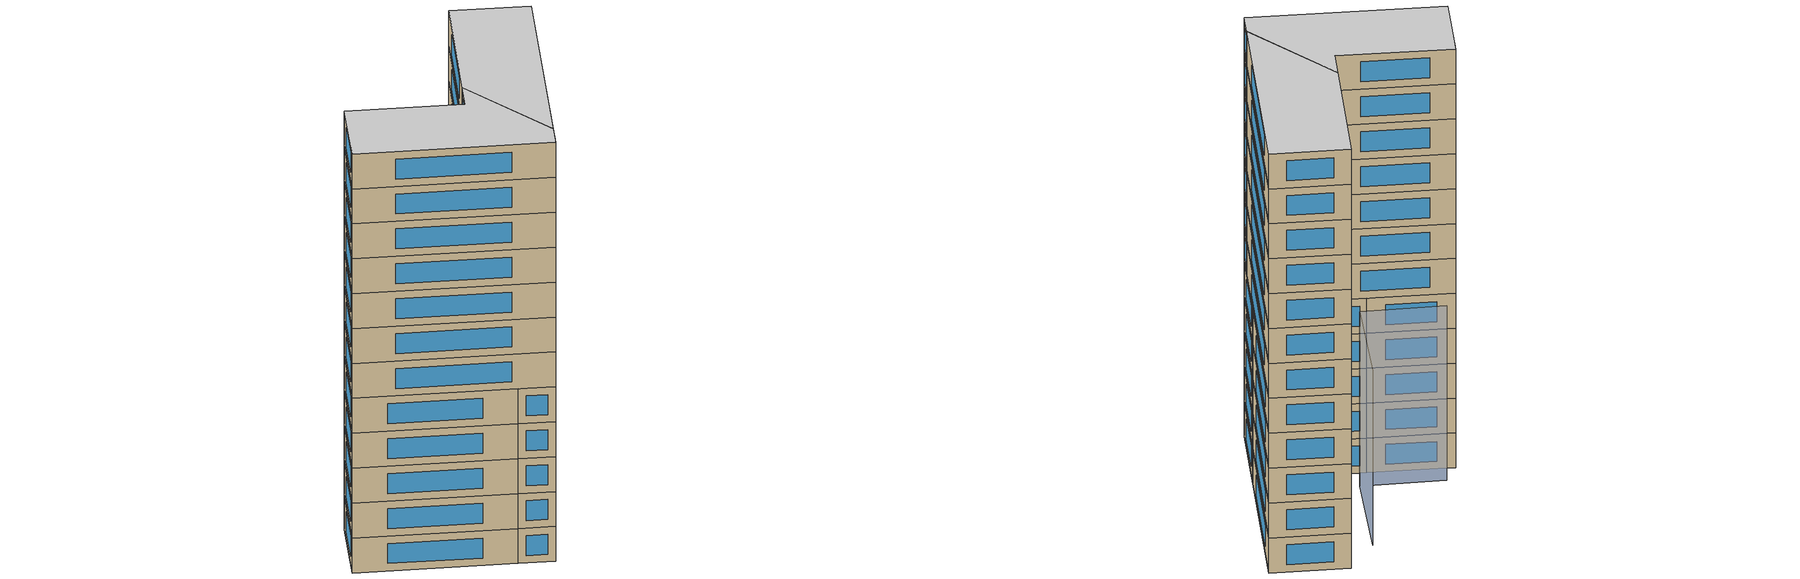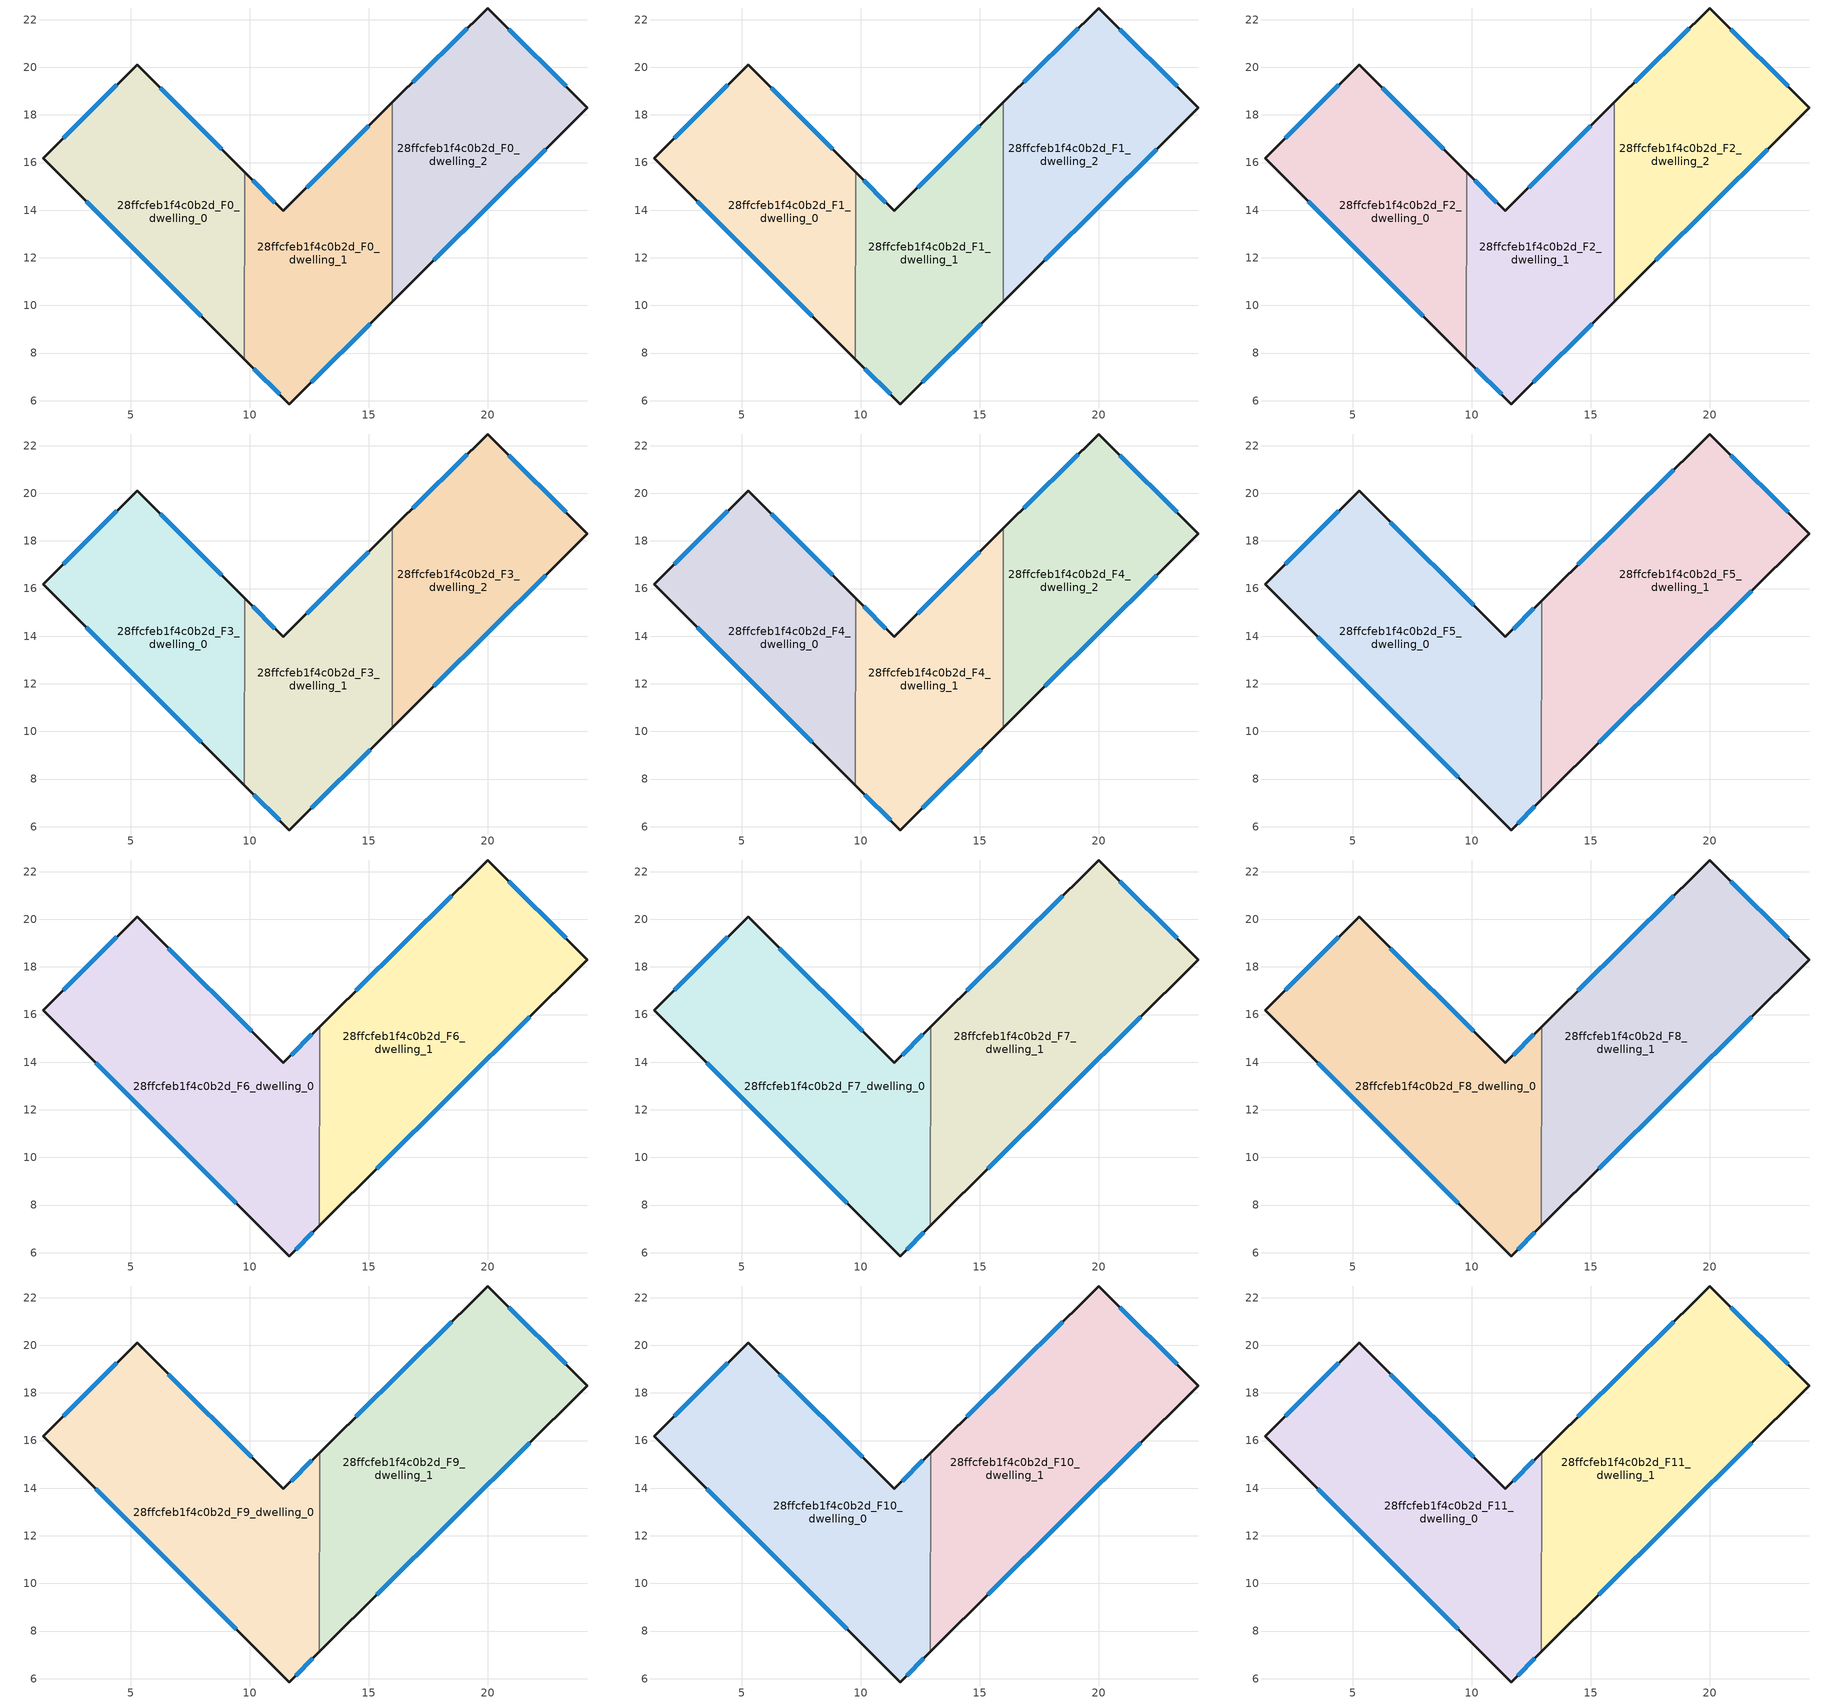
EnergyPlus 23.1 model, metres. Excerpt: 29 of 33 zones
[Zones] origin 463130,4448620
28ffcfeb1f4c0b2d_F0_dwelling_0
 floor ground (EU_floor_Construction): 9.79,15.59 9.78,7.74 1.33,16.19 5.27,20.11 z0
 wall outside (EU_wall_Construction): 9.79,15.59 5.27,20.11 1.33,16.19 9.78,7.74 z0:3
 wall to 28ffcfeb1f4c0b2d_F0_dwelling_1 (EU_wall_Construction): 9.78,7.74 9.79,15.59 z0:3
 window (EU_Window_Construction): 8.82,16.56 6.24,19.14 / 3.14,14.38 7.97,9.55 / 4.42,19.27 2.17,17.03 z0.64:2.36
28ffcfeb1f4c0b2d_F0_dwelling_1
 floor ground (EU_floor_Construction): 15.99,18.52 15.98,10.15 11.66,5.86 9.78,7.74 9.79,15.59 11.41,13.97 z0
 wall outside (EU_wall_Construction): 9.78,7.74 11.66,5.86 15.98,10.15 / 15.99,18.52 11.41,13.97 9.79,15.59 z0:3
 wall to 28ffcfeb1f4c0b2d_F0_dwelling_2 (EU_wall_Construction): 15.98,10.15 15.99,18.52 z0:3
 window (EU_Window_Construction): 10.18,7.34 11.26,6.26 / 11.06,14.32 10.14,15.25 / 15.01,17.55 12.39,14.95 / 12.59,6.78 15.05,9.23 z0.64:2.36
28ffcfeb1f4c0b2d_F0_dwelling_2
 floor ground (EU_floor_Construction): 19.99,22.49 24.18,18.3 15.98,10.15 15.99,18.52 z0
 wall outside (EU_wall_Construction): 15.98,10.15 24.18,18.3 19.99,22.49 15.99,18.52 z0:3
 window (EU_Window_Construction): 19.13,21.64 16.85,19.37 / 23.29,19.2 20.89,21.59 / 17.74,11.89 22.43,16.55 z0.64:2.36
28ffcfeb1f4c0b2d_F1_dwelling_0
 floor to 28ffcfeb1f4c0b2d_F0_dwelling_0 (EU_floor_Construction): 9.79,15.59 9.78,7.74 1.33,16.19 5.27,20.11 z3
 wall outside (EU_wall_Construction): 9.79,15.59 5.27,20.11 1.33,16.19 9.78,7.74 z3:6
 wall to 28ffcfeb1f4c0b2d_F1_dwelling_1 (EU_wall_Construction): 9.78,7.74 9.79,15.59 z3:6
 window (EU_Window_Construction): 8.82,16.56 6.24,19.14 / 3.14,14.38 7.97,9.55 / 4.42,19.27 2.17,17.03 z3.64:5.36
28ffcfeb1f4c0b2d_F1_dwelling_1
 floor to 28ffcfeb1f4c0b2d_F0_dwelling_1 (EU_floor_Construction): 15.99,18.52 15.98,10.15 11.66,5.86 9.78,7.74 9.79,15.59 11.41,13.97 z3
 wall outside (EU_wall_Construction): 9.78,7.74 11.66,5.86 15.98,10.15 / 15.99,18.52 11.41,13.97 9.79,15.59 z3:6
 wall to 28ffcfeb1f4c0b2d_F1_dwelling_2 (EU_wall_Construction): 15.98,10.15 15.99,18.52 z3:6
 window (EU_Window_Construction): 10.18,7.34 11.26,6.26 / 11.06,14.32 10.14,15.25 / 15.01,17.55 12.39,14.95 / 12.59,6.78 15.05,9.23 z3.64:5.36
28ffcfeb1f4c0b2d_F1_dwelling_2
 floor to 28ffcfeb1f4c0b2d_F0_dwelling_2 (EU_floor_Construction): 19.99,22.49 24.18,18.3 15.98,10.15 15.99,18.52 z3
 wall outside (EU_wall_Construction): 15.98,10.15 24.18,18.3 19.99,22.49 15.99,18.52 z3:6
 window (EU_Window_Construction): 19.13,21.64 16.85,19.37 / 23.29,19.2 20.89,21.59 / 17.74,11.89 22.43,16.55 z3.64:5.36
28ffcfeb1f4c0b2d_F2_dwelling_0
 floor to 28ffcfeb1f4c0b2d_F1_dwelling_0 (EU_floor_Construction): 9.79,15.59 9.78,7.74 1.33,16.19 5.27,20.11 z6
 wall outside (EU_wall_Construction): 9.79,15.59 5.27,20.11 1.33,16.19 9.78,7.74 z6:9
 wall to 28ffcfeb1f4c0b2d_F2_dwelling_1 (EU_wall_Construction): 9.78,7.74 9.79,15.59 z6:9
 window (EU_Window_Construction): 8.82,16.56 6.24,19.14 / 3.14,14.38 7.97,9.55 / 4.42,19.27 2.17,17.03 z6.64:8.36
28ffcfeb1f4c0b2d_F2_dwelling_1
 floor to 28ffcfeb1f4c0b2d_F1_dwelling_1 (EU_floor_Construction): 15.99,18.52 15.98,10.15 11.66,5.86 9.78,7.74 9.79,15.59 11.41,13.97 z6
 wall outside (EU_wall_Construction): 9.78,7.74 11.66,5.86 15.98,10.15 / 15.99,18.52 11.41,13.97 9.79,15.59 z6:9
 wall to 28ffcfeb1f4c0b2d_F2_dwelling_2 (EU_wall_Construction): 15.98,10.15 15.99,18.52 z6:9
 window (EU_Window_Construction): 10.18,7.34 11.26,6.26 / 11.06,14.32 10.14,15.25 / 15.01,17.55 12.39,14.95 / 12.59,6.78 15.05,9.23 z6.64:8.36
28ffcfeb1f4c0b2d_F2_dwelling_2
 floor to 28ffcfeb1f4c0b2d_F1_dwelling_2 (EU_floor_Construction): 19.99,22.49 24.18,18.3 15.98,10.15 15.99,18.52 z6
 wall outside (EU_wall_Construction): 15.98,10.15 24.18,18.3 19.99,22.49 15.99,18.52 z6:9
 window (EU_Window_Construction): 19.13,21.64 16.85,19.37 / 23.29,19.2 20.89,21.59 / 17.74,11.89 22.43,16.55 z6.64:8.36
28ffcfeb1f4c0b2d_F3_dwelling_0
 floor to 28ffcfeb1f4c0b2d_F2_dwelling_0 (EU_floor_Construction): 9.79,15.59 9.78,7.74 1.33,16.19 5.27,20.11 z9
 wall outside (EU_wall_Construction): 9.79,15.59 5.27,20.11 1.33,16.19 9.78,7.74 z9:12
 wall to 28ffcfeb1f4c0b2d_F3_dwelling_1 (EU_wall_Construction): 9.78,7.74 9.79,15.59 z9:12
 window (EU_Window_Construction): 8.82,16.56 6.24,19.14 / 3.14,14.38 7.97,9.55 / 4.42,19.27 2.17,17.03 z9.64:11.36
28ffcfeb1f4c0b2d_F3_dwelling_1
 floor to 28ffcfeb1f4c0b2d_F2_dwelling_1 (EU_floor_Construction): 15.99,18.52 15.98,10.15 11.66,5.86 9.78,7.74 9.79,15.59 11.41,13.97 z9
 wall outside (EU_wall_Construction): 9.78,7.74 11.66,5.86 15.98,10.15 / 15.99,18.52 11.41,13.97 9.79,15.59 z9:12
 wall to 28ffcfeb1f4c0b2d_F3_dwelling_2 (EU_wall_Construction): 15.98,10.15 15.99,18.52 z9:12
 window (EU_Window_Construction): 10.18,7.34 11.26,6.26 / 11.06,14.32 10.14,15.25 / 15.01,17.55 12.39,14.95 / 12.59,6.78 15.05,9.23 z9.64:11.36
28ffcfeb1f4c0b2d_F3_dwelling_2
 floor to 28ffcfeb1f4c0b2d_F2_dwelling_2 (EU_floor_Construction): 19.99,22.49 24.18,18.3 15.98,10.15 15.99,18.52 z9
 wall outside (EU_wall_Construction): 15.98,10.15 24.18,18.3 19.99,22.49 15.99,18.52 z9:12
 window (EU_Window_Construction): 19.13,21.64 16.85,19.37 / 23.29,19.2 20.89,21.59 / 17.74,11.89 22.43,16.55 z9.64:11.36
28ffcfeb1f4c0b2d_F4_dwelling_0
 floor to 28ffcfeb1f4c0b2d_F3_dwelling_0 (EU_floor_Construction): 9.79,15.59 9.78,7.74 1.33,16.19 5.27,20.11 z12
 wall outside (EU_wall_Construction): 9.79,15.59 5.27,20.11 1.33,16.19 9.78,7.74 z12:15
 wall to 28ffcfeb1f4c0b2d_F4_dwelling_1 (EU_wall_Construction): 9.78,7.74 9.79,15.59 z12:15
 window (EU_Window_Construction): 8.82,16.56 6.24,19.14 / 3.14,14.38 7.97,9.55 / 4.42,19.27 2.17,17.03 z12.64:14.36
28ffcfeb1f4c0b2d_F4_dwelling_1
 floor to 28ffcfeb1f4c0b2d_F3_dwelling_1 (EU_floor_Construction): 15.99,18.52 15.98,10.15 11.66,5.86 9.78,7.74 9.79,15.59 11.41,13.97 z12
 wall outside (EU_wall_Construction): 9.78,7.74 11.66,5.86 15.98,10.15 / 15.99,18.52 11.41,13.97 9.79,15.59 z12:15
 wall to 28ffcfeb1f4c0b2d_F4_dwelling_2 (EU_wall_Construction): 15.98,10.15 15.99,18.52 z12:15
 window (EU_Window_Construction): 10.18,7.34 11.26,6.26 / 11.06,14.32 10.14,15.25 / 15.01,17.55 12.39,14.95 / 12.59,6.78 15.05,9.23 z12.64:14.36
28ffcfeb1f4c0b2d_F4_dwelling_2
 floor to 28ffcfeb1f4c0b2d_F3_dwelling_2 (EU_floor_Construction): 19.99,22.49 24.18,18.3 15.98,10.15 15.99,18.52 z12
 wall outside (EU_wall_Construction): 15.98,10.15 24.18,18.3 19.99,22.49 15.99,18.52 z12:15
 window (EU_Window_Construction): 19.13,21.64 16.85,19.37 / 23.29,19.2 20.89,21.59 / 17.74,11.89 22.43,16.55 z12.64:14.36
28ffcfeb1f4c0b2d_F5_dwelling_0
 floor to 28ffcfeb1f4c0b2d_F4_dwelling_0 (EU_floor_Construction): 9.79,15.59 9.78,7.74 1.33,16.19 5.27,20.11 z15
 floor to 28ffcfeb1f4c0b2d_F4_dwelling_1 (EU_floor_Construction): 12.94,15.5 12.93,7.12 11.66,5.86 9.78,7.74 9.79,15.59 11.41,13.97 z15
 wall outside (EU_wall_Construction): 12.94,15.5 11.41,13.97 5.27,20.11 1.33,16.19 11.66,5.86 12.93,7.12 z15:18
 wall to 28ffcfeb1f4c0b2d_F5_dwelling_1 (EU_wall_Construction): 12.93,7.12 12.94,15.5 z15:18
 window (EU_Window_Construction): 3.54,13.98 9.45,8.07 / 4.42,19.27 2.17,17.03 / 10.1,15.29 6.58,18.8 / 12.62,15.17 11.74,14.3 / 11.93,6.13 12.66,6.85 z15.64:17.36
28ffcfeb1f4c0b2d_F5_dwelling_1
 floor to 28ffcfeb1f4c0b2d_F4_dwelling_1 (EU_floor_Construction): 15.99,18.52 15.98,10.15 12.93,7.12 12.94,15.5 z15
 floor to 28ffcfeb1f4c0b2d_F4_dwelling_2 (EU_floor_Construction): 19.99,22.49 24.18,18.3 15.98,10.15 15.99,18.52 z15
 wall outside (EU_wall_Construction): 12.93,7.12 24.18,18.3 19.99,22.49 12.94,15.5 z15:18
 window (EU_Window_Construction): 18.48,20.99 14.45,16.99 / 23.29,19.2 20.89,21.59 / 15.34,9.51 21.77,15.9 z15.64:17.36
28ffcfeb1f4c0b2d_F6_dwelling_0
 floor to 28ffcfeb1f4c0b2d_F5_dwelling_0 (EU_floor_Construction): 12.94,15.5 12.93,7.12 11.66,5.86 1.33,16.19 5.27,20.11 11.41,13.97 z18
 wall outside (EU_wall_Construction): 12.94,15.5 11.41,13.97 5.27,20.11 1.33,16.19 11.66,5.86 12.93,7.12 z18:21
 wall to 28ffcfeb1f4c0b2d_F6_dwelling_1 (EU_wall_Construction): 12.93,7.12 12.94,15.5 z18:21
 window (EU_Window_Construction): 3.54,13.98 9.45,8.07 / 4.42,19.27 2.17,17.03 / 10.1,15.29 6.58,18.8 / 12.62,15.17 11.74,14.3 / 11.93,6.13 12.66,6.85 z18.64:20.36
28ffcfeb1f4c0b2d_F6_dwelling_1
 floor to 28ffcfeb1f4c0b2d_F5_dwelling_1 (EU_floor_Construction): 19.99,22.49 24.18,18.3 12.93,7.12 12.94,15.5 z18
 wall outside (EU_wall_Construction): 12.93,7.12 24.18,18.3 19.99,22.49 12.94,15.5 z18:21
 window (EU_Window_Construction): 18.48,20.99 14.45,16.99 / 23.29,19.2 20.89,21.59 / 15.34,9.51 21.77,15.9 z18.64:20.36
28ffcfeb1f4c0b2d_F7_dwelling_0
 floor to 28ffcfeb1f4c0b2d_F6_dwelling_0 (EU_floor_Construction): 12.94,15.5 12.93,7.12 11.66,5.86 1.33,16.19 5.27,20.11 11.41,13.97 z21
 wall outside (EU_wall_Construction): 12.94,15.5 11.41,13.97 5.27,20.11 1.33,16.19 11.66,5.86 12.93,7.12 z21:24
 wall to 28ffcfeb1f4c0b2d_F7_dwelling_1 (EU_wall_Construction): 12.93,7.12 12.94,15.5 z21:24
 window (EU_Window_Construction): 3.54,13.98 9.45,8.07 / 4.42,19.27 2.17,17.03 / 10.1,15.29 6.58,18.8 / 12.62,15.17 11.74,14.3 / 11.93,6.13 12.66,6.85 z21.64:23.36
28ffcfeb1f4c0b2d_F7_dwelling_1
 floor to 28ffcfeb1f4c0b2d_F6_dwelling_1 (EU_floor_Construction): 19.99,22.49 24.18,18.3 12.93,7.12 12.94,15.5 z21
 wall outside (EU_wall_Construction): 12.93,7.12 24.18,18.3 19.99,22.49 12.94,15.5 z21:24
 window (EU_Window_Construction): 18.48,20.99 14.45,16.99 / 23.29,19.2 20.89,21.59 / 15.34,9.51 21.77,15.9 z21.64:23.36
28ffcfeb1f4c0b2d_F8_dwelling_0
 floor to 28ffcfeb1f4c0b2d_F7_dwelling_0 (EU_floor_Construction): 12.94,15.5 12.93,7.12 11.66,5.86 1.33,16.19 5.27,20.11 11.41,13.97 z24
 wall outside (EU_wall_Construction): 12.94,15.5 11.41,13.97 5.27,20.11 1.33,16.19 11.66,5.86 12.93,7.12 z24:27
 wall to 28ffcfeb1f4c0b2d_F8_dwelling_1 (EU_wall_Construction): 12.93,7.12 12.94,15.5 z24:27
 window (EU_Window_Construction): 3.54,13.98 9.45,8.07 / 4.42,19.27 2.17,17.03 / 10.1,15.29 6.58,18.8 / 12.62,15.17 11.74,14.3 / 11.93,6.13 12.66,6.85 z24.64:26.36
28ffcfeb1f4c0b2d_F8_dwelling_1
 floor to 28ffcfeb1f4c0b2d_F7_dwelling_1 (EU_floor_Construction): 19.99,22.49 24.18,18.3 12.93,7.12 12.94,15.5 z24
 wall outside (EU_wall_Construction): 12.93,7.12 24.18,18.3 19.99,22.49 12.94,15.5 z24:27
 window (EU_Window_Construction): 18.48,20.99 14.45,16.99 / 23.29,19.2 20.89,21.59 / 15.34,9.51 21.77,15.9 z24.64:26.36
28ffcfeb1f4c0b2d_F9_dwelling_0
 floor to 28ffcfeb1f4c0b2d_F8_dwelling_0 (EU_floor_Construction): 12.94,15.5 12.93,7.12 11.66,5.86 1.33,16.19 5.27,20.11 11.41,13.97 z27
 wall outside (EU_wall_Construction): 12.94,15.5 11.41,13.97 5.27,20.11 1.33,16.19 11.66,5.86 12.93,7.12 z27:30
 wall to 28ffcfeb1f4c0b2d_F9_dwelling_1 (EU_wall_Construction): 12.93,7.12 12.94,15.5 z27:30
 window (EU_Window_Construction): 3.54,13.98 9.45,8.07 / 4.42,19.27 2.17,17.03 / 10.1,15.29 6.58,18.8 / 12.62,15.17 11.74,14.3 / 11.93,6.13 12.66,6.85 z27.64:29.36
28ffcfeb1f4c0b2d_F9_dwelling_1
 floor to 28ffcfeb1f4c0b2d_F8_dwelling_1 (EU_floor_Construction): 19.99,22.49 24.18,18.3 12.93,7.12 12.94,15.5 z27
 wall outside (EU_wall_Construction): 12.93,7.12 24.18,18.3 19.99,22.49 12.94,15.5 z27:30
 window (EU_Window_Construction): 18.48,20.99 14.45,16.99 / 23.29,19.2 20.89,21.59 / 15.34,9.51 21.77,15.9 z27.64:29.36
28ffcfeb1f4c0b2d_F10_dwelling_0
 floor to 28ffcfeb1f4c0b2d_F9_dwelling_0 (EU_floor_Construction): 12.94,15.5 12.93,7.12 11.66,5.86 1.33,16.19 5.27,20.11 11.41,13.97 z30
 wall outside (EU_wall_Construction): 12.94,15.5 11.41,13.97 5.27,20.11 1.33,16.19 11.66,5.86 12.93,7.12 z30:33
 wall to 28ffcfeb1f4c0b2d_F10_dwelling_1 (EU_wall_Construction): 12.93,7.12 12.94,15.5 z30:33
 window (EU_Window_Construction): 3.54,13.98 9.45,8.07 / 4.42,19.27 2.17,17.03 / 10.1,15.29 6.58,18.8 / 12.62,15.17 11.74,14.3 / 11.93,6.13 12.66,6.85 z30.64:32.36
28ffcfeb1f4c0b2d_F10_dwelling_1
 floor to 28ffcfeb1f4c0b2d_F9_dwelling_1 (EU_floor_Construction): 19.99,22.49 24.18,18.3 12.93,7.12 12.94,15.5 z30
 wall outside (EU_wall_Construction): 12.93,7.12 24.18,18.3 19.99,22.49 12.94,15.5 z30:33
 window (EU_Window_Construction): 18.48,20.99 14.45,16.99 / 23.29,19.2 20.89,21.59 / 15.34,9.51 21.77,15.9 z30.64:32.36
28ffcfeb1f4c0b2d_F11_dwelling_0
 floor to 28ffcfeb1f4c0b2d_F10_dwelling_0 (EU_floor_Construction): 12.94,15.5 12.93,7.12 11.66,5.86 1.33,16.19 5.27,20.11 11.41,13.97 z33
 wall outside (EU_wall_Construction): 12.94,15.5 11.41,13.97 5.27,20.11 1.33,16.19 11.66,5.86 12.93,7.12 z33:36
 wall to 28ffcfeb1f4c0b2d_F11_dwelling_1 (EU_wall_Construction): 12.93,7.12 12.94,15.5 z33:36
 window (EU_Window_Construction): 3.54,13.98 9.45,8.07 / 4.42,19.27 2.17,17.03 / 10.1,15.29 6.58,18.8 / 12.62,15.17 11.74,14.3 / 11.93,6.13 12.66,6.85 z33.64:35.36
 ceiling to 28ffcfeb1f4c0b2d_F12_dwelling_0 (EU_floor_Construction): 12.93,7.12 12.94,15.5 11.41,13.97 5.27,20.11 1.33,16.19 11.66,5.86 z36
28ffcfeb1f4c0b2d_F11_dwelling_1
 floor to 28ffcfeb1f4c0b2d_F10_dwelling_1 (EU_floor_Construction): 19.99,22.49 24.18,18.3 12.93,7.12 12.94,15.5 z33
 wall outside (EU_wall_Construction): 12.93,7.12 24.18,18.3 19.99,22.49 12.94,15.5 z33:36
 window (EU_Window_Construction): 18.48,20.99 14.45,16.99 / 23.29,19.2 20.89,21.59 / 15.34,9.51 21.77,15.9 z33.64:35.36
 ceiling to 28ffcfeb1f4c0b2d_F12_dwelling_1 (EU_floor_Construction): 24.18,18.3 19.99,22.49 12.94,15.5 12.93,7.12 z36
shading: 16.74,21.81 11.41,16.3 / 11.41,16.3 6.92,20.65 z0:15
[Building]
EU S2 Campaign: North Axis=0; Terrain=City; Solar Distribution=FullExterior
[Site:Location]
Yerevan-Zvartnots.Intl.AP: Latitude=40.15; Longitude=44.383; Time Zone=4; Elevation=854
[SizingPeriod:WeatherFileDays]
AnnualSizingPeriod: Begin Month=1; Begin Day of Month=1; End Month=12; End Day of Month=31; Day of Week for Start Day=Monday; Use Weather File Daylight Saving Period=No; Use Weather File Rain and Snow Indicators=No
[MATERIAL]
EU_InternalMass_Material: Roughness=MediumRough; Thickness=0.1; Conductivity=1; Density=1800; Specific Heat=900; Thermal Absorptance=0.9; Solar Absorptance=0.7; Visible Absorptance=0.7
[MATERIAL:NOMASS] Roughness=MediumRough; Thermal Absorptance=0.9; Solar Absorptance=0.7; Visible Absorptance=0.7
Name | Thermal Resistance
EU_wall_NoMass | 1.05043
EU_floor_NoMass | 0.478065
[WINDOWMATERIAL:SIMPLEGLAZINGSYSTEM]
EU_Window_SimpleGlazing: UFactor=2.5566; Solar Heat Gain Coefficient=0.75; Visible Transmittance=0.75
[CONSTRUCTION]
EU_wall_Construction: EU_wall_NoMass
EU_floor_Construction: EU_floor_NoMass
EU_Window_Construction: EU_Window_SimpleGlazing
EU_InternalMass_Construction: EU_InternalMass_Material
[ZONE] Type=1; Multiplier=1; Ceiling Height=autocalculate; Floor Area=autocalculate; Part of Total Floor Area=Yes
Name | Volume
28ffcfeb1f4c0b2d_F0_dwelling_0; 28ffcfeb1f4c0b2d_F1_dwelling_0; 28ffcfeb1f4c0b2d_F2_dwelling_0; 28ffcfeb1f4c0b2d_F3_dwelling_0; 28ffcfeb1f4c0b2d_F4_dwelling_0 | 153.001
28ffcfeb1f4c0b2d_F5_dwelling_0; 28ffcfeb1f4c0b2d_F6_dwelling_0; 28ffcfeb1f4c0b2d_F7_dwelling_0; 28ffcfeb1f4c0b2d_F8_dwelling_0; 28ffcfeb1f4c0b2d_F9_dwelling_0; 28ffcfeb1f4c0b2d_F10_dwelling_0; 28ffcfeb1f4c0b2d_F11_dwelling_0 | 229.488
28ffcfeb1f4c0b2d_F0_dwelling_1; 28ffcfeb1f4c0b2d_F1_dwelling_1; 28ffcfeb1f4c0b2d_F2_dwelling_1; 28ffcfeb1f4c0b2d_F3_dwelling_1; 28ffcfeb1f4c0b2d_F4_dwelling_1 | 152.998
28ffcfeb1f4c0b2d_F5_dwelling_1; 28ffcfeb1f4c0b2d_F6_dwelling_1; 28ffcfeb1f4c0b2d_F7_dwelling_1; 28ffcfeb1f4c0b2d_F8_dwelling_1; 28ffcfeb1f4c0b2d_F9_dwelling_1; 28ffcfeb1f4c0b2d_F10_dwelling_1; 28ffcfeb1f4c0b2d_F11_dwelling_1 | 229.485
28ffcfeb1f4c0b2d_F0_dwelling_2; 28ffcfeb1f4c0b2d_F1_dwelling_2; 28ffcfeb1f4c0b2d_F2_dwelling_2; 28ffcfeb1f4c0b2d_F3_dwelling_2; 28ffcfeb1f4c0b2d_F4_dwelling_2 | 153.012
[INTERNALMASS] Construction=EU_InternalMass_Construction
Name | Zone or ZoneList | Surface Area
28ffcfeb1f4c0b2d_F0_dwelling_0_EU_InternalMass | 28ffcfeb1f4c0b2d_F0_dwelling_0 | 51.0005
28ffcfeb1f4c0b2d_F0_dwelling_1_EU_InternalMass | 28ffcfeb1f4c0b2d_F0_dwelling_1 | 50.9992
28ffcfeb1f4c0b2d_F0_dwelling_2_EU_InternalMass | 28ffcfeb1f4c0b2d_F0_dwelling_2 | 51.0041
28ffcfeb1f4c0b2d_F1_dwelling_0_EU_InternalMass | 28ffcfeb1f4c0b2d_F1_dwelling_0 | 51.0005
28ffcfeb1f4c0b2d_F1_dwelling_1_EU_InternalMass | 28ffcfeb1f4c0b2d_F1_dwelling_1 | 50.9992
28ffcfeb1f4c0b2d_F1_dwelling_2_EU_InternalMass | 28ffcfeb1f4c0b2d_F1_dwelling_2 | 51.0041
28ffcfeb1f4c0b2d_F2_dwelling_0_EU_InternalMass | 28ffcfeb1f4c0b2d_F2_dwelling_0 | 51.0005
28ffcfeb1f4c0b2d_F2_dwelling_1_EU_InternalMass | 28ffcfeb1f4c0b2d_F2_dwelling_1 | 50.9992
28ffcfeb1f4c0b2d_F2_dwelling_2_EU_InternalMass | 28ffcfeb1f4c0b2d_F2_dwelling_2 | 51.0041
28ffcfeb1f4c0b2d_F3_dwelling_0_EU_InternalMass | 28ffcfeb1f4c0b2d_F3_dwelling_0 | 51.0005
28ffcfeb1f4c0b2d_F3_dwelling_1_EU_InternalMass | 28ffcfeb1f4c0b2d_F3_dwelling_1 | 50.9992
28ffcfeb1f4c0b2d_F3_dwelling_2_EU_InternalMass | 28ffcfeb1f4c0b2d_F3_dwelling_2 | 51.0041
28ffcfeb1f4c0b2d_F4_dwelling_0_EU_InternalMass | 28ffcfeb1f4c0b2d_F4_dwelling_0 | 51.0005
28ffcfeb1f4c0b2d_F4_dwelling_1_EU_InternalMass | 28ffcfeb1f4c0b2d_F4_dwelling_1 | 50.9992
28ffcfeb1f4c0b2d_F4_dwelling_2_EU_InternalMass | 28ffcfeb1f4c0b2d_F4_dwelling_2 | 51.0041
28ffcfeb1f4c0b2d_F5_dwelling_0_EU_InternalMass | 28ffcfeb1f4c0b2d_F5_dwelling_0 | 76.4962
28ffcfeb1f4c0b2d_F5_dwelling_1_EU_InternalMass | 28ffcfeb1f4c0b2d_F5_dwelling_1 | 76.4947
28ffcfeb1f4c0b2d_F6_dwelling_0_EU_InternalMass | 28ffcfeb1f4c0b2d_F6_dwelling_0 | 76.4962
28ffcfeb1f4c0b2d_F6_dwelling_1_EU_InternalMass | 28ffcfeb1f4c0b2d_F6_dwelling_1 | 76.4947
28ffcfeb1f4c0b2d_F7_dwelling_0_EU_InternalMass | 28ffcfeb1f4c0b2d_F7_dwelling_0 | 76.4962
28ffcfeb1f4c0b2d_F7_dwelling_1_EU_InternalMass | 28ffcfeb1f4c0b2d_F7_dwelling_1 | 76.4947
28ffcfeb1f4c0b2d_F8_dwelling_0_EU_InternalMass | 28ffcfeb1f4c0b2d_F8_dwelling_0 | 76.4962
28ffcfeb1f4c0b2d_F8_dwelling_1_EU_InternalMass | 28ffcfeb1f4c0b2d_F8_dwelling_1 | 76.4947
28ffcfeb1f4c0b2d_F9_dwelling_0_EU_InternalMass | 28ffcfeb1f4c0b2d_F9_dwelling_0 | 76.4962
28ffcfeb1f4c0b2d_F9_dwelling_1_EU_InternalMass | 28ffcfeb1f4c0b2d_F9_dwelling_1 | 76.4947
28ffcfeb1f4c0b2d_F10_dwelling_0_EU_InternalMass | 28ffcfeb1f4c0b2d_F10_dwelling_0 | 76.4962
28ffcfeb1f4c0b2d_F10_dwelling_1_EU_InternalMass | 28ffcfeb1f4c0b2d_F10_dwelling_1 | 76.4947
28ffcfeb1f4c0b2d_F11_dwelling_0_EU_InternalMass | 28ffcfeb1f4c0b2d_F11_dwelling_0 | 76.4962
28ffcfeb1f4c0b2d_F11_dwelling_1_EU_InternalMass | 28ffcfeb1f4c0b2d_F11_dwelling_1 | 76.4947
[OTHEREQUIPMENT] Fuel Type=Electricity; Design Level Calculation Method=Watts/Area; Power per Zone Floor Area=1; Fraction Latent=0; Fraction Radiant=0; Fraction Lost=0; Carbon Dioxide Generation Rate=0; EndUse Subcategory=EU_Step8_InternalGains
Name | Zone or ZoneList or Space or SpaceList | Schedule
EU_Step8_InternalGain_28ffcfeb1f4c0b2d_F0_dwelling_0_f000 | 28ffcfeb1f4c0b2d_F0_dwelling_0 | EU_Step8_GainSchedule_28ffcfeb1f4c0b2d_F0_dwelling_0_f000
EU_Step8_InternalGain_28ffcfeb1f4c0b2d_F0_dwelling_1_f000 | 28ffcfeb1f4c0b2d_F0_dwelling_1 | EU_Step8_GainSchedule_28ffcfeb1f4c0b2d_F0_dwelling_1_f000
EU_Step8_InternalGain_28ffcfeb1f4c0b2d_F0_dwelling_2_f000 | 28ffcfeb1f4c0b2d_F0_dwelling_2 | EU_Step8_GainSchedule_28ffcfeb1f4c0b2d_F0_dwelling_2_f000
EU_Step8_InternalGain_28ffcfeb1f4c0b2d_F1_dwelling_0_f000 | 28ffcfeb1f4c0b2d_F1_dwelling_0 | EU_Step8_GainSchedule_28ffcfeb1f4c0b2d_F1_dwelling_0_f000
EU_Step8_InternalGain_28ffcfeb1f4c0b2d_F1_dwelling_1_f000 | 28ffcfeb1f4c0b2d_F1_dwelling_1 | EU_Step8_GainSchedule_28ffcfeb1f4c0b2d_F1_dwelling_1_f000
EU_Step8_InternalGain_28ffcfeb1f4c0b2d_F1_dwelling_2_f000 | 28ffcfeb1f4c0b2d_F1_dwelling_2 | EU_Step8_GainSchedule_28ffcfeb1f4c0b2d_F1_dwelling_2_f000
EU_Step8_InternalGain_28ffcfeb1f4c0b2d_F2_dwelling_0_f000 | 28ffcfeb1f4c0b2d_F2_dwelling_0 | EU_Step8_GainSchedule_28ffcfeb1f4c0b2d_F2_dwelling_0_f000
EU_Step8_InternalGain_28ffcfeb1f4c0b2d_F2_dwelling_1_f000 | 28ffcfeb1f4c0b2d_F2_dwelling_1 | EU_Step8_GainSchedule_28ffcfeb1f4c0b2d_F2_dwelling_1_f000
EU_Step8_InternalGain_28ffcfeb1f4c0b2d_F2_dwelling_2_f000 | 28ffcfeb1f4c0b2d_F2_dwelling_2 | EU_Step8_GainSchedule_28ffcfeb1f4c0b2d_F2_dwelling_2_f000
EU_Step8_InternalGain_28ffcfeb1f4c0b2d_F3_dwelling_0_f000 | 28ffcfeb1f4c0b2d_F3_dwelling_0 | EU_Step8_GainSchedule_28ffcfeb1f4c0b2d_F3_dwelling_0_f000
EU_Step8_InternalGain_28ffcfeb1f4c0b2d_F3_dwelling_1_f000 | 28ffcfeb1f4c0b2d_F3_dwelling_1 | EU_Step8_GainSchedule_28ffcfeb1f4c0b2d_F3_dwelling_1_f000
EU_Step8_InternalGain_28ffcfeb1f4c0b2d_F3_dwelling_2_f000 | 28ffcfeb1f4c0b2d_F3_dwelling_2 | EU_Step8_GainSchedule_28ffcfeb1f4c0b2d_F3_dwelling_2_f000
EU_Step8_InternalGain_28ffcfeb1f4c0b2d_F4_dwelling_0_f000 | 28ffcfeb1f4c0b2d_F4_dwelling_0 | EU_Step8_GainSchedule_28ffcfeb1f4c0b2d_F4_dwelling_0_f000
EU_Step8_InternalGain_28ffcfeb1f4c0b2d_F4_dwelling_1_f000 | 28ffcfeb1f4c0b2d_F4_dwelling_1 | EU_Step8_GainSchedule_28ffcfeb1f4c0b2d_F4_dwelling_1_f000
EU_Step8_InternalGain_28ffcfeb1f4c0b2d_F4_dwelling_2_f000 | 28ffcfeb1f4c0b2d_F4_dwelling_2 | EU_Step8_GainSchedule_28ffcfeb1f4c0b2d_F4_dwelling_2_f000
EU_Step8_InternalGain_28ffcfeb1f4c0b2d_F5_dwelling_0_f000 | 28ffcfeb1f4c0b2d_F5_dwelling_0 | EU_Step8_GainSchedule_28ffcfeb1f4c0b2d_F5_dwelling_0_f000
EU_Step8_InternalGain_28ffcfeb1f4c0b2d_F5_dwelling_1_f000 | 28ffcfeb1f4c0b2d_F5_dwelling_1 | EU_Step8_GainSchedule_28ffcfeb1f4c0b2d_F5_dwelling_1_f000
EU_Step8_InternalGain_28ffcfeb1f4c0b2d_F6_dwelling_0_f000 | 28ffcfeb1f4c0b2d_F6_dwelling_0 | EU_Step8_GainSchedule_28ffcfeb1f4c0b2d_F6_dwelling_0_f000
EU_Step8_InternalGain_28ffcfeb1f4c0b2d_F6_dwelling_1_f000 | 28ffcfeb1f4c0b2d_F6_dwelling_1 | EU_Step8_GainSchedule_28ffcfeb1f4c0b2d_F6_dwelling_1_f000
EU_Step8_InternalGain_28ffcfeb1f4c0b2d_F7_dwelling_0_f000 | 28ffcfeb1f4c0b2d_F7_dwelling_0 | EU_Step8_GainSchedule_28ffcfeb1f4c0b2d_F7_dwelling_0_f000
EU_Step8_InternalGain_28ffcfeb1f4c0b2d_F7_dwelling_1_f000 | 28ffcfeb1f4c0b2d_F7_dwelling_1 | EU_Step8_GainSchedule_28ffcfeb1f4c0b2d_F7_dwelling_1_f000
EU_Step8_InternalGain_28ffcfeb1f4c0b2d_F8_dwelling_0_f000 | 28ffcfeb1f4c0b2d_F8_dwelling_0 | EU_Step8_GainSchedule_28ffcfeb1f4c0b2d_F8_dwelling_0_f000
EU_Step8_InternalGain_28ffcfeb1f4c0b2d_F8_dwelling_1_f000 | 28ffcfeb1f4c0b2d_F8_dwelling_1 | EU_Step8_GainSchedule_28ffcfeb1f4c0b2d_F8_dwelling_1_f000
EU_Step8_InternalGain_28ffcfeb1f4c0b2d_F9_dwelling_0_f000 | 28ffcfeb1f4c0b2d_F9_dwelling_0 | EU_Step8_GainSchedule_28ffcfeb1f4c0b2d_F9_dwelling_0_f000
EU_Step8_InternalGain_28ffcfeb1f4c0b2d_F9_dwelling_1_f000 | 28ffcfeb1f4c0b2d_F9_dwelling_1 | EU_Step8_GainSchedule_28ffcfeb1f4c0b2d_F9_dwelling_1_f000
EU_Step8_InternalGain_28ffcfeb1f4c0b2d_F10_dwelling_0_f000 | 28ffcfeb1f4c0b2d_F10_dwelling_0 | EU_Step8_GainSchedule_28ffcfeb1f4c0b2d_F10_dwelling_0_f000
EU_Step8_InternalGain_28ffcfeb1f4c0b2d_F10_dwelling_1_f000 | 28ffcfeb1f4c0b2d_F10_dwelling_1 | EU_Step8_GainSchedule_28ffcfeb1f4c0b2d_F10_dwelling_1_f000
EU_Step8_InternalGain_28ffcfeb1f4c0b2d_F11_dwelling_0_f000 | 28ffcfeb1f4c0b2d_F11_dwelling_0 | EU_Step8_GainSchedule_28ffcfeb1f4c0b2d_F11_dwelling_0_f000
EU_Step8_InternalGain_28ffcfeb1f4c0b2d_F11_dwelling_1_f000 | 28ffcfeb1f4c0b2d_F11_dwelling_1 | EU_Step8_GainSchedule_28ffcfeb1f4c0b2d_F11_dwelling_1_f000
[ZONEVENTILATION:DESIGNFLOWRATE] Schedule=EU_AlwaysOn; Design Flow Rate Calculation Method=AirChanges/Hour; Air Changes per Hour=0.557805; Ventilation Type=Natural; Fan Pressure Rise=0; Fan Total Efficiency=1; Constant Term Coefficient=1; Temperature Term Coefficient=0; Velocity Term Coefficient=0; Velocity Squared Term Coefficient=0; Minimum Indoor Temperature=-100; Maximum Indoor Temperature=100; Delta Temperature=-100; Minimum Outdoor Temperature=-100; Maximum Outdoor Temperature=100; Maximum Wind Speed=40
Name | Zone or ZoneList or Space or SpaceList
EU_ConstantAir_28ffcfeb1f4c0b2d_F0_dwelling_0 | 28ffcfeb1f4c0b2d_F0_dwelling_0
EU_ConstantAir_28ffcfeb1f4c0b2d_F0_dwelling_1 | 28ffcfeb1f4c0b2d_F0_dwelling_1
EU_ConstantAir_28ffcfeb1f4c0b2d_F0_dwelling_2 | 28ffcfeb1f4c0b2d_F0_dwelling_2
EU_ConstantAir_28ffcfeb1f4c0b2d_F1_dwelling_0 | 28ffcfeb1f4c0b2d_F1_dwelling_0
EU_ConstantAir_28ffcfeb1f4c0b2d_F1_dwelling_1 | 28ffcfeb1f4c0b2d_F1_dwelling_1
EU_ConstantAir_28ffcfeb1f4c0b2d_F1_dwelling_2 | 28ffcfeb1f4c0b2d_F1_dwelling_2
EU_ConstantAir_28ffcfeb1f4c0b2d_F2_dwelling_0 | 28ffcfeb1f4c0b2d_F2_dwelling_0
EU_ConstantAir_28ffcfeb1f4c0b2d_F2_dwelling_1 | 28ffcfeb1f4c0b2d_F2_dwelling_1
EU_ConstantAir_28ffcfeb1f4c0b2d_F2_dwelling_2 | 28ffcfeb1f4c0b2d_F2_dwelling_2
EU_ConstantAir_28ffcfeb1f4c0b2d_F3_dwelling_0 | 28ffcfeb1f4c0b2d_F3_dwelling_0
EU_ConstantAir_28ffcfeb1f4c0b2d_F3_dwelling_1 | 28ffcfeb1f4c0b2d_F3_dwelling_1
EU_ConstantAir_28ffcfeb1f4c0b2d_F3_dwelling_2 | 28ffcfeb1f4c0b2d_F3_dwelling_2
EU_ConstantAir_28ffcfeb1f4c0b2d_F4_dwelling_0 | 28ffcfeb1f4c0b2d_F4_dwelling_0
EU_ConstantAir_28ffcfeb1f4c0b2d_F4_dwelling_1 | 28ffcfeb1f4c0b2d_F4_dwelling_1
EU_ConstantAir_28ffcfeb1f4c0b2d_F4_dwelling_2 | 28ffcfeb1f4c0b2d_F4_dwelling_2
EU_ConstantAir_28ffcfeb1f4c0b2d_F5_dwelling_0 | 28ffcfeb1f4c0b2d_F5_dwelling_0
EU_ConstantAir_28ffcfeb1f4c0b2d_F5_dwelling_1 | 28ffcfeb1f4c0b2d_F5_dwelling_1
EU_ConstantAir_28ffcfeb1f4c0b2d_F6_dwelling_0 | 28ffcfeb1f4c0b2d_F6_dwelling_0
EU_ConstantAir_28ffcfeb1f4c0b2d_F6_dwelling_1 | 28ffcfeb1f4c0b2d_F6_dwelling_1
EU_ConstantAir_28ffcfeb1f4c0b2d_F7_dwelling_0 | 28ffcfeb1f4c0b2d_F7_dwelling_0
EU_ConstantAir_28ffcfeb1f4c0b2d_F7_dwelling_1 | 28ffcfeb1f4c0b2d_F7_dwelling_1
EU_ConstantAir_28ffcfeb1f4c0b2d_F8_dwelling_0 | 28ffcfeb1f4c0b2d_F8_dwelling_0
EU_ConstantAir_28ffcfeb1f4c0b2d_F8_dwelling_1 | 28ffcfeb1f4c0b2d_F8_dwelling_1
EU_ConstantAir_28ffcfeb1f4c0b2d_F9_dwelling_0 | 28ffcfeb1f4c0b2d_F9_dwelling_0
EU_ConstantAir_28ffcfeb1f4c0b2d_F9_dwelling_1 | 28ffcfeb1f4c0b2d_F9_dwelling_1
EU_ConstantAir_28ffcfeb1f4c0b2d_F10_dwelling_0 | 28ffcfeb1f4c0b2d_F10_dwelling_0
EU_ConstantAir_28ffcfeb1f4c0b2d_F10_dwelling_1 | 28ffcfeb1f4c0b2d_F10_dwelling_1
EU_ConstantAir_28ffcfeb1f4c0b2d_F11_dwelling_0 | 28ffcfeb1f4c0b2d_F11_dwelling_0
EU_ConstantAir_28ffcfeb1f4c0b2d_F11_dwelling_1 | 28ffcfeb1f4c0b2d_F11_dwelling_1
[HVACTEMPLATE:THERMOSTAT] Constant Heating Setpoint=20; Constant Cooling Setpoint=50
EU_HeatOnly_28ffcfeb1f4c0b2d_F0_dwelling_0; EU_HeatOnly_28ffcfeb1f4c0b2d_F0_dwelling_1; EU_HeatOnly_28ffcfeb1f4c0b2d_F0_dwelling_2; EU_HeatOnly_28ffcfeb1f4c0b2d_F1_dwelling_0; EU_HeatOnly_28ffcfeb1f4c0b2d_F1_dwelling_1; EU_HeatOnly_28ffcfeb1f4c0b2d_F1_dwelling_2; EU_HeatOnly_28ffcfeb1f4c0b2d_F2_dwelling_0; EU_HeatOnly_28ffcfeb1f4c0b2d_F2_dwelling_1; EU_HeatOnly_28ffcfeb1f4c0b2d_F2_dwelling_2; EU_HeatOnly_28ffcfeb1f4c0b2d_F3_dwelling_0; EU_HeatOnly_28ffcfeb1f4c0b2d_F3_dwelling_1; EU_HeatOnly_28ffcfeb1f4c0b2d_F3_dwelling_2; EU_HeatOnly_28ffcfeb1f4c0b2d_F4_dwelling_0; EU_HeatOnly_28ffcfeb1f4c0b2d_F4_dwelling_1; EU_HeatOnly_28ffcfeb1f4c0b2d_F4_dwelling_2; EU_HeatOnly_28ffcfeb1f4c0b2d_F5_dwelling_0; EU_HeatOnly_28ffcfeb1f4c0b2d_F5_dwelling_1; EU_HeatOnly_28ffcfeb1f4c0b2d_F6_dwelling_0; EU_HeatOnly_28ffcfeb1f4c0b2d_F6_dwelling_1; EU_HeatOnly_28ffcfeb1f4c0b2d_F7_dwelling_0; EU_HeatOnly_28ffcfeb1f4c0b2d_F7_dwelling_1; EU_HeatOnly_28ffcfeb1f4c0b2d_F8_dwelling_0; EU_HeatOnly_28ffcfeb1f4c0b2d_F8_dwelling_1; EU_HeatOnly_28ffcfeb1f4c0b2d_F9_dwelling_0; EU_HeatOnly_28ffcfeb1f4c0b2d_F9_dwelling_1; EU_HeatOnly_28ffcfeb1f4c0b2d_F10_dwelling_0; EU_HeatOnly_28ffcfeb1f4c0b2d_F10_dwelling_1; EU_HeatOnly_28ffcfeb1f4c0b2d_F11_dwelling_0; EU_HeatOnly_28ffcfeb1f4c0b2d_F11_dwelling_1; EU_HeatOnly_28ffcfeb1f4c0b2d_F12_dwelling_0; EU_HeatOnly_28ffcfeb1f4c0b2d_F12_dwelling_1; EU_HeatOnly_28ffcfeb1f4c0b2d_F13_dwelling_0; EU_HeatOnly_28ffcfeb1f4c0b2d_F13_dwelling_1
[HVACTEMPLATE:ZONE:IDEALLOADSAIRSYSTEM] System Availability Schedule=EU_AlwaysOn; Maximum Heating Supply Air Temperature=50; Minimum Cooling Supply Air Temperature=13; Maximum Heating Supply Air Humidity Ratio=0.0156; Minimum Cooling Supply Air Humidity Ratio=0.0077; Heating Limit=NoLimit; Cooling Limit=NoLimit; Heating Availability Schedule=EU_AlwaysOn; Cooling Availability Schedule=EU_CoolingOff; Dehumidification Control Type=ConstantSensibleHeatRatio; Cooling Sensible Heat Ratio=0.7; Dehumidification Setpoint=60; Humidification Control Type=None; Humidification Setpoint=30; Outdoor Air Method=None; Outdoor Air Flow Rate per Person=0.00944; Outdoor Air Flow Rate per Zone Floor Area=0; Outdoor Air Flow Rate per Zone=0; Demand Controlled Ventilation Type=None; Outdoor Air Economizer Type=NoEconomizer; Heat Recovery Type=None; Sensible Heat Recovery Effectiveness=0.7; Latent Heat Recovery Effectiveness=0.65
Name | Template Thermostat
28ffcfeb1f4c0b2d_F0_dwelling_0 | EU_HeatOnly_28ffcfeb1f4c0b2d_F0_dwelling_0
28ffcfeb1f4c0b2d_F0_dwelling_1 | EU_HeatOnly_28ffcfeb1f4c0b2d_F0_dwelling_1
28ffcfeb1f4c0b2d_F0_dwelling_2 | EU_HeatOnly_28ffcfeb1f4c0b2d_F0_dwelling_2
28ffcfeb1f4c0b2d_F1_dwelling_0 | EU_HeatOnly_28ffcfeb1f4c0b2d_F1_dwelling_0
28ffcfeb1f4c0b2d_F1_dwelling_1 | EU_HeatOnly_28ffcfeb1f4c0b2d_F1_dwelling_1
28ffcfeb1f4c0b2d_F1_dwelling_2 | EU_HeatOnly_28ffcfeb1f4c0b2d_F1_dwelling_2
28ffcfeb1f4c0b2d_F2_dwelling_0 | EU_HeatOnly_28ffcfeb1f4c0b2d_F2_dwelling_0
28ffcfeb1f4c0b2d_F2_dwelling_1 | EU_HeatOnly_28ffcfeb1f4c0b2d_F2_dwelling_1
28ffcfeb1f4c0b2d_F2_dwelling_2 | EU_HeatOnly_28ffcfeb1f4c0b2d_F2_dwelling_2
28ffcfeb1f4c0b2d_F3_dwelling_0 | EU_HeatOnly_28ffcfeb1f4c0b2d_F3_dwelling_0
28ffcfeb1f4c0b2d_F3_dwelling_1 | EU_HeatOnly_28ffcfeb1f4c0b2d_F3_dwelling_1
28ffcfeb1f4c0b2d_F3_dwelling_2 | EU_HeatOnly_28ffcfeb1f4c0b2d_F3_dwelling_2
28ffcfeb1f4c0b2d_F4_dwelling_0 | EU_HeatOnly_28ffcfeb1f4c0b2d_F4_dwelling_0
28ffcfeb1f4c0b2d_F4_dwelling_1 | EU_HeatOnly_28ffcfeb1f4c0b2d_F4_dwelling_1
28ffcfeb1f4c0b2d_F4_dwelling_2 | EU_HeatOnly_28ffcfeb1f4c0b2d_F4_dwelling_2
28ffcfeb1f4c0b2d_F5_dwelling_0 | EU_HeatOnly_28ffcfeb1f4c0b2d_F5_dwelling_0
28ffcfeb1f4c0b2d_F5_dwelling_1 | EU_HeatOnly_28ffcfeb1f4c0b2d_F5_dwelling_1
28ffcfeb1f4c0b2d_F6_dwelling_0 | EU_HeatOnly_28ffcfeb1f4c0b2d_F6_dwelling_0
28ffcfeb1f4c0b2d_F6_dwelling_1 | EU_HeatOnly_28ffcfeb1f4c0b2d_F6_dwelling_1
28ffcfeb1f4c0b2d_F7_dwelling_0 | EU_HeatOnly_28ffcfeb1f4c0b2d_F7_dwelling_0
28ffcfeb1f4c0b2d_F7_dwelling_1 | EU_HeatOnly_28ffcfeb1f4c0b2d_F7_dwelling_1
28ffcfeb1f4c0b2d_F8_dwelling_0 | EU_HeatOnly_28ffcfeb1f4c0b2d_F8_dwelling_0
28ffcfeb1f4c0b2d_F8_dwelling_1 | EU_HeatOnly_28ffcfeb1f4c0b2d_F8_dwelling_1
28ffcfeb1f4c0b2d_F9_dwelling_0 | EU_HeatOnly_28ffcfeb1f4c0b2d_F9_dwelling_0
28ffcfeb1f4c0b2d_F9_dwelling_1 | EU_HeatOnly_28ffcfeb1f4c0b2d_F9_dwelling_1
28ffcfeb1f4c0b2d_F10_dwelling_0 | EU_HeatOnly_28ffcfeb1f4c0b2d_F10_dwelling_0
28ffcfeb1f4c0b2d_F10_dwelling_1 | EU_HeatOnly_28ffcfeb1f4c0b2d_F10_dwelling_1
28ffcfeb1f4c0b2d_F11_dwelling_0 | EU_HeatOnly_28ffcfeb1f4c0b2d_F11_dwelling_0
28ffcfeb1f4c0b2d_F11_dwelling_1 | EU_HeatOnly_28ffcfeb1f4c0b2d_F11_dwelling_1
[SIZING:ZONE] Zone Cooling Design Supply Air Temperature Input Method=SupplyAirTemperature; Zone Cooling Design Supply Air Temperature=13; Zone Heating Design Supply Air Temperature Input Method=SupplyAirTemperature; Zone Heating Design Supply Air Temperature=50; Zone Cooling Design Supply Air Humidity Ratio=0.008; Zone Heating Design Supply Air Humidity Ratio=0.008; Cooling Design Air Flow Method=DesignDay; Cooling Design Air Flow Rate=0; Cooling Minimum Air Flow per Zone Floor Area=0.000762; Cooling Minimum Air Flow=0; Cooling Minimum Air Flow Fraction=0.2; Heating Design Air Flow Method=DesignDay; Heating Design Air Flow Rate=0; Heating Maximum Air Flow per Zone Floor Area=0.002032; Heating Maximum Air Flow=0.141576; Heating Maximum Air Flow Fraction=0.3; Account for Dedicated Outdoor Air System=No; Dedicated Outdoor Air System Control Strategy=NeutralSupplyAir; Dedicated Outdoor Air Low Setpoint Temperature for Design=autosize; Dedicated Outdoor Air High Setpoint Temperature for Design=autosize; Zone Load Sizing Method=Sensible Load Only No Latent Load; Zone Latent Cooling Design Supply Air Humidity Ratio Input Method=HumidityRatioDifference; Zone Cooling Design Supply Air Humidity Ratio Difference=0.005; Zone Latent Heating Design Supply Air Humidity Ratio Input Method=HumidityRatioDifference; Zone Humidification Design Supply Air Humidity Ratio Difference=0.005
28ffcfeb1f4c0b2d_F0_dwelling_0; 28ffcfeb1f4c0b2d_F0_dwelling_1; 28ffcfeb1f4c0b2d_F0_dwelling_2; 28ffcfeb1f4c0b2d_F1_dwelling_0; 28ffcfeb1f4c0b2d_F1_dwelling_1; 28ffcfeb1f4c0b2d_F1_dwelling_2; 28ffcfeb1f4c0b2d_F2_dwelling_0; 28ffcfeb1f4c0b2d_F2_dwelling_1; 28ffcfeb1f4c0b2d_F2_dwelling_2; 28ffcfeb1f4c0b2d_F3_dwelling_0; 28ffcfeb1f4c0b2d_F3_dwelling_1; 28ffcfeb1f4c0b2d_F3_dwelling_2; 28ffcfeb1f4c0b2d_F4_dwelling_0; 28ffcfeb1f4c0b2d_F4_dwelling_1; 28ffcfeb1f4c0b2d_F4_dwelling_2; 28ffcfeb1f4c0b2d_F5_dwelling_0; 28ffcfeb1f4c0b2d_F5_dwelling_1; 28ffcfeb1f4c0b2d_F6_dwelling_0; 28ffcfeb1f4c0b2d_F6_dwelling_1; 28ffcfeb1f4c0b2d_F7_dwelling_0; 28ffcfeb1f4c0b2d_F7_dwelling_1; 28ffcfeb1f4c0b2d_F8_dwelling_0; 28ffcfeb1f4c0b2d_F8_dwelling_1; 28ffcfeb1f4c0b2d_F9_dwelling_0; 28ffcfeb1f4c0b2d_F9_dwelling_1; 28ffcfeb1f4c0b2d_F10_dwelling_0; 28ffcfeb1f4c0b2d_F10_dwelling_1; 28ffcfeb1f4c0b2d_F11_dwelling_0; 28ffcfeb1f4c0b2d_F11_dwelling_1
[SCHEDULE:CONSTANT]
Name | Hourly Value
EU_AlwaysOn | 1
EU_CoolingOff | 0
[SCHEDULE:FILE] Column Number=1; Rows to Skip at Top=0; Number of Hours of Data=8760; Column Separator=Comma; Interpolate to Timestep=No; Minutes per Item=60; Adjust Schedule for Daylight Savings=Yes
Name | File
EU_Step8_GainSchedule_28ffcfeb1f4c0b2d_F0_dwelling_0_f000 | ../../schedules/28ffcfeb1f4c0b2d/28ffcfeb1f4c0b2d_F0_dwelling_0_f000_gain.csv
EU_Step8_GainSchedule_28ffcfeb1f4c0b2d_F0_dwelling_1_f000 | ../../schedules/28ffcfeb1f4c0b2d/28ffcfeb1f4c0b2d_F0_dwelling_1_f000_gain.csv
EU_Step8_GainSchedule_28ffcfeb1f4c0b2d_F0_dwelling_2_f000 | ../../schedules/28ffcfeb1f4c0b2d/28ffcfeb1f4c0b2d_F0_dwelling_2_f000_gain.csv
EU_Step8_GainSchedule_28ffcfeb1f4c0b2d_F1_dwelling_0_f000 | ../../schedules/28ffcfeb1f4c0b2d/28ffcfeb1f4c0b2d_F1_dwelling_0_f000_gain.csv
EU_Step8_GainSchedule_28ffcfeb1f4c0b2d_F1_dwelling_1_f000 | ../../schedules/28ffcfeb1f4c0b2d/28ffcfeb1f4c0b2d_F1_dwelling_1_f000_gain.csv
EU_Step8_GainSchedule_28ffcfeb1f4c0b2d_F1_dwelling_2_f000 | ../../schedules/28ffcfeb1f4c0b2d/28ffcfeb1f4c0b2d_F1_dwelling_2_f000_gain.csv
EU_Step8_GainSchedule_28ffcfeb1f4c0b2d_F2_dwelling_0_f000 | ../../schedules/28ffcfeb1f4c0b2d/28ffcfeb1f4c0b2d_F2_dwelling_0_f000_gain.csv
EU_Step8_GainSchedule_28ffcfeb1f4c0b2d_F2_dwelling_1_f000 | ../../schedules/28ffcfeb1f4c0b2d/28ffcfeb1f4c0b2d_F2_dwelling_1_f000_gain.csv
EU_Step8_GainSchedule_28ffcfeb1f4c0b2d_F2_dwelling_2_f000 | ../../schedules/28ffcfeb1f4c0b2d/28ffcfeb1f4c0b2d_F2_dwelling_2_f000_gain.csv
EU_Step8_GainSchedule_28ffcfeb1f4c0b2d_F3_dwelling_0_f000 | ../../schedules/28ffcfeb1f4c0b2d/28ffcfeb1f4c0b2d_F3_dwelling_0_f000_gain.csv
EU_Step8_GainSchedule_28ffcfeb1f4c0b2d_F3_dwelling_1_f000 | ../../schedules/28ffcfeb1f4c0b2d/28ffcfeb1f4c0b2d_F3_dwelling_1_f000_gain.csv
EU_Step8_GainSchedule_28ffcfeb1f4c0b2d_F3_dwelling_2_f000 | ../../schedules/28ffcfeb1f4c0b2d/28ffcfeb1f4c0b2d_F3_dwelling_2_f000_gain.csv
EU_Step8_GainSchedule_28ffcfeb1f4c0b2d_F4_dwelling_0_f000 | ../../schedules/28ffcfeb1f4c0b2d/28ffcfeb1f4c0b2d_F4_dwelling_0_f000_gain.csv
EU_Step8_GainSchedule_28ffcfeb1f4c0b2d_F4_dwelling_1_f000 | ../../schedules/28ffcfeb1f4c0b2d/28ffcfeb1f4c0b2d_F4_dwelling_1_f000_gain.csv
EU_Step8_GainSchedule_28ffcfeb1f4c0b2d_F4_dwelling_2_f000 | ../../schedules/28ffcfeb1f4c0b2d/28ffcfeb1f4c0b2d_F4_dwelling_2_f000_gain.csv
EU_Step8_GainSchedule_28ffcfeb1f4c0b2d_F5_dwelling_0_f000 | ../../schedules/28ffcfeb1f4c0b2d/28ffcfeb1f4c0b2d_F5_dwelling_0_f000_gain.csv
EU_Step8_GainSchedule_28ffcfeb1f4c0b2d_F5_dwelling_1_f000 | ../../schedules/28ffcfeb1f4c0b2d/28ffcfeb1f4c0b2d_F5_dwelling_1_f000_gain.csv
EU_Step8_GainSchedule_28ffcfeb1f4c0b2d_F6_dwelling_0_f000 | ../../schedules/28ffcfeb1f4c0b2d/28ffcfeb1f4c0b2d_F6_dwelling_0_f000_gain.csv
EU_Step8_GainSchedule_28ffcfeb1f4c0b2d_F6_dwelling_1_f000 | ../../schedules/28ffcfeb1f4c0b2d/28ffcfeb1f4c0b2d_F6_dwelling_1_f000_gain.csv
EU_Step8_GainSchedule_28ffcfeb1f4c0b2d_F7_dwelling_0_f000 | ../../schedules/28ffcfeb1f4c0b2d/28ffcfeb1f4c0b2d_F7_dwelling_0_f000_gain.csv
EU_Step8_GainSchedule_28ffcfeb1f4c0b2d_F7_dwelling_1_f000 | ../../schedules/28ffcfeb1f4c0b2d/28ffcfeb1f4c0b2d_F7_dwelling_1_f000_gain.csv
EU_Step8_GainSchedule_28ffcfeb1f4c0b2d_F8_dwelling_0_f000 | ../../schedules/28ffcfeb1f4c0b2d/28ffcfeb1f4c0b2d_F8_dwelling_0_f000_gain.csv
EU_Step8_GainSchedule_28ffcfeb1f4c0b2d_F8_dwelling_1_f000 | ../../schedules/28ffcfeb1f4c0b2d/28ffcfeb1f4c0b2d_F8_dwelling_1_f000_gain.csv
EU_Step8_GainSchedule_28ffcfeb1f4c0b2d_F9_dwelling_0_f000 | ../../schedules/28ffcfeb1f4c0b2d/28ffcfeb1f4c0b2d_F9_dwelling_0_f000_gain.csv
EU_Step8_GainSchedule_28ffcfeb1f4c0b2d_F9_dwelling_1_f000 | ../../schedules/28ffcfeb1f4c0b2d/28ffcfeb1f4c0b2d_F9_dwelling_1_f000_gain.csv
EU_Step8_GainSchedule_28ffcfeb1f4c0b2d_F10_dwelling_0_f000 | ../../schedules/28ffcfeb1f4c0b2d/28ffcfeb1f4c0b2d_F10_dwelling_0_f000_gain.csv
EU_Step8_GainSchedule_28ffcfeb1f4c0b2d_F10_dwelling_1_f000 | ../../schedules/28ffcfeb1f4c0b2d/28ffcfeb1f4c0b2d_F10_dwelling_1_f000_gain.csv
EU_Step8_GainSchedule_28ffcfeb1f4c0b2d_F11_dwelling_0_f000 | ../../schedules/28ffcfeb1f4c0b2d/28ffcfeb1f4c0b2d_F11_dwelling_0_f000_gain.csv
EU_Step8_GainSchedule_28ffcfeb1f4c0b2d_F11_dwelling_1_f000 | ../../schedules/28ffcfeb1f4c0b2d/28ffcfeb1f4c0b2d_F11_dwelling_1_f000_gain.csv
